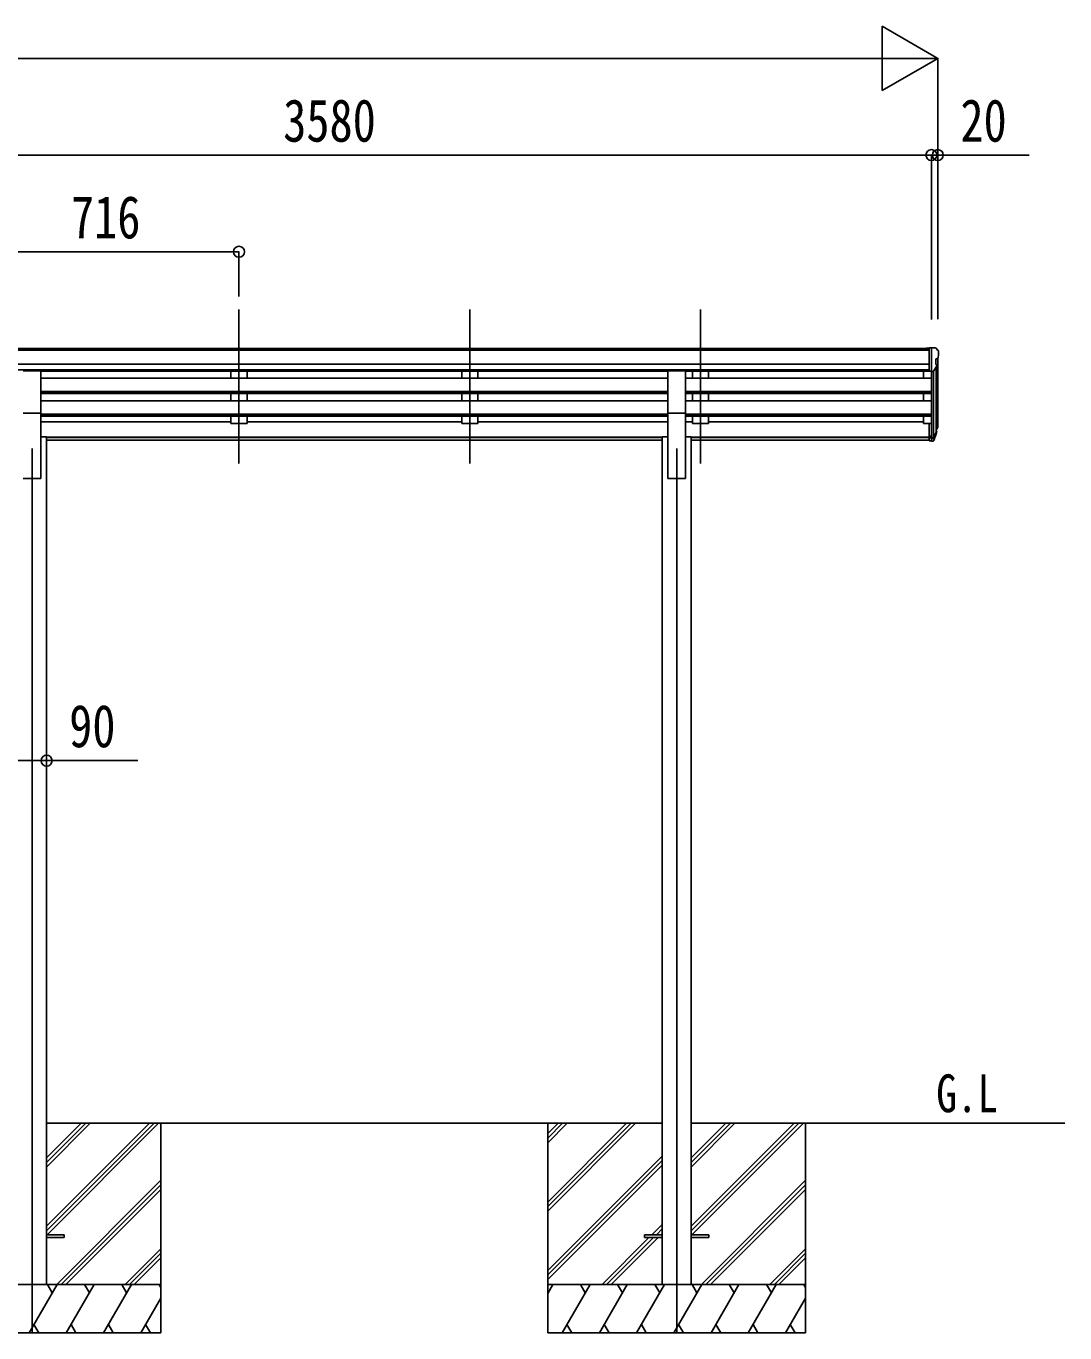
# Model space of a CAD drawing. Units: millimetres, scale not verified. Extents: x -16832 to 16820, y -11892 to 11880.
# Drawn here: x -2827 to 395, y -6850 to -2797 of the extents above; entities that cross this region are included whole.
import ezdxf
from ezdxf.enums import TextEntityAlignment as Align

# ---------------------------------------------------------------- set-up
doc = ezdxf.new("R2010")
doc.units = ezdxf.units.MM
doc.header["$LTSCALE"] = 50
for name, color, linetype in [('0-2_USER1', 3, 'Continuous'), ('0-4_YKK_12', 2, 'Continuous'), ('0-5_YKK_13', 4, 'Continuous'), ('0-6_YKK_A1', 4, 'Continuous'), ('0-7_YKK_D', 6, 'Continuous')]:
    doc.layers.add(name, color=color, linetype=linetype)
doc.styles.add('ＭＳ ゴシック', font='')
doc.styles.get('ＭＳ ゴシック').set_extended_font_data('MS Gothic')

msp = doc.modelspace()

# ---------------------------------------------------------------- linework, layer by layer
at = {"layer": '0-4_YKK_12'}
for p, q in [((-2166.72, -3675.6), (-2166.72, -4153.11)), ((-1450.72, -3675.6), (-1450.72, -4153.11)), ((-734.72, -3675.6), (-734.72, -4153.11)), ((-2808.72, -4106.43), (-2808.72, -6850)), ((-808.72, -4106.43), (-808.72, -6850))]:
    msp.add_line(p, q, dxfattribs=at)
at = {"layer": '0-5_YKK_13'}
for p, q in [((-25.22, -3795), (-35.22, -3795.09)), ((-35.22, -3796.6), (-35.22, -3795.09)), ((-25.22, -3866.98), (-25.22, -3795)), ((-6.72, -3795), (-25.22, -3795)), ((-18.72, -3867.98), (-18.72, -3795)), ((-6.72, -3795), (-4.39, -3795.14)), ((-3.63, -3795.57), (0.44, -3801.38)), ((3.28, -3804.37), (3.28, -3805)), ((-11.1, -3866.17), (-2.09, -3850.58)), ((-4.72, -3829.51), (-4.72, -3845.79)), ((0.75, -3826.18), (-4.57, -3829.25)), ((-2836.22, -3865.63), (-2781.22, -3865.63)), ((-2781.22, -3997.43), (-2781.22, -3865.63)), ((-836.22, -3997.43), (-836.22, -3865.63)), ((-836.22, -3865.63), (-781.22, -3865.63)), ((-781.22, -3997.43), (-781.22, -3865.63)), ((-25.22, -3866.98), (-18.72, -3866.98)), ((-18.72, -3867.98), (-13.51, -3867.67)), ((-2836.22, -3997.43), (-2781.22, -3997.43)), ((-836.22, -3997.43), (-781.22, -3997.43)), ((-25.22, -4028.72), (-25.22, -4082.76)), ((-25.22, -4028.72), (-18.72, -4028.72)), ((-18.72, -4028.72), (-18.72, -4083.5)), ((-0.42, -4041.54), (-3.69, -4048.6)), ((0.19, -4042.91), (-3.69, -4050.86)), ((-25.22, -4068.86), (-18.72, -4068.86)), ((-25.22, -4073.73), (-18.72, -4073.73)), ((-25.22, -4082.76), (-18.72, -4082.76)), ((-18.72, -4073.75), (-13.59, -4073.75)), ((-18.72, -4075.56), (-13.87, -4075.56)), ((-18.72, -4083.5), (-13.87, -4083.5)), ((-12.29, -4073.08), (-4.53, -4057.67)), ((-3.08, -4058.03), (-11.28, -4074.21)), ((-2.47, -4058.59), (-11.28, -4082.14)), ((-2.13, -4054.19), (-2.47, -4058.59)), ((-2763.72, -6545.5), (-2708.92, -6545.5)), ((-2763.72, -6554.5), (-2708.92, -6554.5)), ((-2708.92, -6545.5), (-2708.92, -6554.5)), ((-908.92, -6545.5), (-908.92, -6554.5)), ((-908.92, -6545.5), (-854.12, -6545.5)), ((-908.92, -6554.5), (-854.12, -6554.5)), ((-763.72, -6545.5), (-708.92, -6545.5)), ((-763.72, -6554.5), (-708.92, -6554.5)), ((-708.92, -6545.5), (-708.92, -6554.5))]:
    msp.add_line(p, q, dxfattribs=at)
for centre, radius, start, end in [((-4.45, -3796.14), 1, 35, 86.5), ((0.28, -3804.37), 3, 0, 87), ((-198.72, -3805), 202, 355.05096, 0), ((-4.42, -3829.51), 0.3, 120, 180), ((-4.42, -3845.79), 0.3, 180, 265.2833), ((-4.69, -3849.08), 3, 330, 85.2833), ((-3.63, -3821.81), 6.18, 315.00103, 354.2965), ((-13.69, -3864.67), 3, 273.5, 330), ((-29.31, -4032.04), 30.41, 341.80266, 352.8448), ((-27.9, -4033.8), 29.53, 342.01856, 353.49194)]:
    msp.add_arc(centre, radius, start, end, dxfattribs=at)
for centre, major_axis, ratio, start_param, end_param in [((-3.43, -4054.19), (-1.3, 0), 0.90356, 2.9359903, 4.9130961), ((-86.58, -4027.55), (-87.93, 4.42), 0.541684, 3.060334, 3.2172517), ((-87.37, -4034.23), (89.06, 1.43), 0.57596, 6.1985533, 6.3701348), ((-13.87, -4072.85), (3, 0), 0.90356, 4.712389, 5.7595865), ((-13.87, -4080.79), (-3, 0), 0.90356, 1.5707963, 2.6179939), ((-13.59, -4072.4), (1.5, 0), 0.90356, 4.712389, 5.7595865), ((-88.64, -4034.13), (88.05, 0), 0.90356, 5.9828017, 6.0168888), ((-89.35, -4038), (89.07, 0), 0.90356, 6.0316505, 6.077583)]:
    msp.add_ellipse(centre, major_axis=major_axis, ratio=ratio, start_param=start_param, end_param=end_param, dxfattribs=at)
at = {"layer": '0-6_YKK_A1'}
for p, q in [((-25.22, -3796.6), (-3582.22, -3796.6)), ((-25.22, -3801.82), (-3582.22, -3801.82)), ((-25.22, -3845.35), (-3592.22, -3845.35)), ((-18.72, -3836.1), (-18.72, -4028.72)), ((1.28, -3825.58), (1.28, -4028.36)), ((-25.22, -3863.2), (-3592.22, -3863.2)), ((-836.22, -3866.45), (-2781.22, -3866.45)), ((-836.22, -3888.52), (-2781.22, -3888.52)), ((-2191.72, -3866.55), (-2191.72, -3888.42)), ((-2141.72, -3888.42), (-2191.72, -3888.42)), ((-2141.72, -3866.55), (-2141.72, -3888.42)), ((-1475.72, -3866.55), (-1475.72, -3888.42)), ((-1425.72, -3888.42), (-1475.72, -3888.42)), ((-1425.72, -3866.55), (-1425.72, -3888.42)), ((-25.22, -3866.45), (-781.22, -3866.45)), ((-18.72, -3888.52), (-781.22, -3888.52)), ((-759.72, -3866.55), (-759.72, -3888.42)), ((-709.72, -3888.42), (-759.72, -3888.42)), ((-709.72, -3866.55), (-709.72, -3888.42)), ((-43.72, -3866.45), (-43.72, -3888.52)), ((-12.72, -3867.51), (-12.71, -4073.5)), ((-3.69, -3853.35), (-3.69, -4055.07)), ((-836.22, -3930.39), (-2781.22, -3930.39)), ((-18.72, -3930.39), (-781.22, -3930.39)), ((-836.22, -3931.89), (-2781.22, -3931.89)), ((-836.22, -3936.21), (-2781.22, -3936.21)), ((-836.22, -3958.62), (-2781.22, -3958.62)), ((-2191.72, -3936.21), (-2191.72, -3958.52)), ((-2141.72, -3958.52), (-2191.72, -3958.52)), ((-2141.72, -3958.52), (-2141.72, -3936.21)), ((-1475.72, -3936.21), (-1475.72, -3958.52)), ((-1425.72, -3958.52), (-1475.72, -3958.52)), ((-1425.72, -3958.52), (-1425.72, -3936.21)), ((-18.72, -3931.89), (-781.22, -3931.89)), ((-18.72, -3936.21), (-781.22, -3936.21)), ((-18.72, -3958.62), (-781.22, -3958.62)), ((-759.72, -3936.21), (-759.72, -3958.52)), ((-709.72, -3958.52), (-759.72, -3958.52)), ((-709.72, -3958.52), (-709.72, -3936.21)), ((-43.72, -3936.21), (-43.72, -3958.62)), ((-2781.22, -3997.43), (-2781.22, -4200)), ((-836.22, -4000.5), (-2781.22, -4000.5)), ((-836.22, -4001.99), (-2781.22, -4001.99)), ((-836.22, -4006.31), (-2781.22, -4006.31)), ((-2191.72, -4006.31), (-2191.72, -4029.36)), ((-2141.72, -4006.31), (-2141.72, -4029.36)), ((-1475.72, -4006.31), (-1475.72, -4029.36)), ((-1425.72, -4006.31), (-1425.72, -4029.36)), ((-836.22, -3997.43), (-836.22, -4200)), ((-781.22, -3997.43), (-781.22, -4200)), ((-18.72, -4000.5), (-781.22, -4000.5)), ((-18.72, -4001.99), (-781.22, -4001.99)), ((-18.72, -4006.31), (-781.22, -4006.31)), ((-759.72, -4006.31), (-759.72, -4029.36)), ((-709.72, -4006.31), (-709.72, -4029.36)), ((-43.72, -4006.31), (-43.72, -4029.36)), ((-2191.72, -4024.41), (-2781.22, -4024.41)), ((-2141.72, -4029.36), (-2191.72, -4029.36)), ((-1475.72, -4024.41), (-2141.72, -4024.41)), ((-1425.72, -4029.36), (-1475.72, -4029.36)), ((-836.22, -4024.41), (-1425.72, -4024.41)), ((-759.72, -4024.41), (-781.22, -4024.41)), ((-709.72, -4029.36), (-759.72, -4029.36)), ((-43.72, -4024.41), (-709.72, -4024.41)), ((-43.72, -4029.36), (-25.22, -4029.36)), ((-2763.52, -4071), (-2781.22, -4071)), ((-2763.72, -6700), (-2763.72, -4071)), ((-853.92, -4071.43), (-2763.52, -4071.43)), ((-853.92, -4072.82), (-2763.52, -4072.82)), ((-853.92, -4080.51), (-2763.52, -4080.51)), ((-853.92, -6700), (-853.92, -4071)), ((-853.92, -4071), (-836.22, -4071)), ((-763.52, -4071), (-781.22, -4071)), ((-763.52, -6700), (-763.52, -4071)), ((-25.22, -4071.43), (-763.52, -4071.43)), ((-25.22, -4072.82), (-763.52, -4072.82)), ((-25.22, -4080.51), (-763.52, -4080.51)), ((-2836.22, -4200), (-2781.22, -4200)), ((-836.22, -4200), (-781.22, -4200)), ((-2763.72, -6200), (-853.92, -6200)), ((-2763.72, -6519.48), (-2444.24, -6200)), ((-2763.72, -6533.62), (-2430.1, -6200)), ((-2763.72, -6335.63), (-2628.09, -6200)), ((-2763.72, -6321.49), (-2642.23, -6200)), ((-2763.72, -6307.35), (-2656.37, -6200)), ((-2761.46, -6545.5), (-2415.96, -6200)), ((-2408.92, -6200), (-2408.92, -6850)), ((-1208.92, -6200), (-1208.92, -6850)), ((-1208.92, -6444.18), (-964.74, -6200)), ((-1208.92, -6458.32), (-950.6, -6200)), ((-1208.92, -6472.46), (-936.46, -6200)), ((-1208.92, -6260.33), (-1148.59, -6200)), ((-1208.92, -6246.19), (-1162.73, -6200)), ((-1208.92, -6232.05), (-1176.87, -6200)), ((-763.72, -6200), (395.31, -6200)), ((-763.72, -6519.48), (-444.24, -6200)), ((-763.72, -6533.62), (-430.1, -6200)), ((-763.72, -6335.63), (-628.09, -6200)), ((-763.72, -6321.49), (-642.23, -6200)), ((-763.72, -6307.35), (-656.37, -6200)), ((-761.46, -6545.5), (-415.96, -6200)), ((-408.92, -6200), (-408.92, -6850)), ((-1208.92, -6656.31), (-854.12, -6301.51)), ((-1208.92, -6670.45), (-854.12, -6315.65)), ((-1208.92, -6684.59), (-854.12, -6329.79)), ((-2732.11, -6700), (-2408.92, -6376.81)), ((-2717.97, -6700), (-2408.92, -6390.95)), ((-732.11, -6700), (-408.92, -6376.81)), ((-717.97, -6700), (-408.92, -6390.95)), ((-2703.83, -6700), (-2408.92, -6405.09)), ((-703.83, -6700), (-408.92, -6405.09)), ((-885.98, -6545.5), (-854.12, -6513.64)), ((-1040.48, -6700), (-894.98, -6554.5)), ((-1026.34, -6700), (-880.84, -6554.5)), ((-1012.19, -6700), (-866.69, -6554.5)), ((-871.84, -6545.5), (-854.12, -6527.78)), ((-857.69, -6545.5), (-854.12, -6541.93)), ((-2519.98, -6700), (-2408.92, -6588.94)), ((-2505.84, -6700), (-2408.92, -6603.08)), ((-519.98, -6700), (-408.92, -6588.94)), ((-505.84, -6700), (-408.92, -6603.08)), ((-2491.69, -6700), (-2408.92, -6617.23)), ((-491.69, -6700), (-408.92, -6617.23)), ((-2408.92, -6700), (-3208.92, -6700)), ((-2817.76, -6850), (-2731.16, -6700)), ((-2746.16, -6725.98), (-2761.16, -6700)), ((-2702.29, -6850), (-2615.69, -6700)), ((-2630.69, -6725.98), (-2645.69, -6700)), ((-2586.82, -6850), (-2500.22, -6700)), ((-2530.22, -6700), (-2515.22, -6725.98)), ((-2414.75, -6700), (-2408.92, -6710.1)), ((-408.92, -6700), (-1208.92, -6700)), ((-1208.92, -6727.5), (-1193.04, -6700)), ((-1164.17, -6850), (-1077.57, -6700)), ((-1092.57, -6725.98), (-1107.57, -6700)), ((-1048.7, -6850), (-962.1, -6700)), ((-977.1, -6725.98), (-992.1, -6700)), ((-933.23, -6850), (-846.63, -6700)), ((-861.63, -6725.98), (-876.63, -6700)), ((-817.76, -6850), (-731.16, -6700)), ((-746.16, -6725.98), (-761.16, -6700)), ((-702.29, -6850), (-615.69, -6700)), ((-630.69, -6725.98), (-645.69, -6700)), ((-586.82, -6850), (-500.22, -6700)), ((-530.22, -6700), (-515.22, -6725.98)), ((-414.75, -6700), (-408.92, -6710.1)), ((-2471.35, -6850), (-2408.92, -6741.86)), ((-471.35, -6850), (-408.92, -6741.86)), ((-3208.92, -6850), (-2408.92, -6850)), ((-2802.76, -6824.02), (-2787.77, -6850)), ((-2687.29, -6824.02), (-2672.3, -6850)), ((-2571.82, -6824.02), (-2556.83, -6850)), ((-2456.36, -6824.02), (-2441.36, -6850)), ((-1208.92, -6850), (-408.92, -6850)), ((-1149.18, -6824.02), (-1134.18, -6850)), ((-1033.71, -6824.02), (-1018.71, -6850)), ((-918.23, -6824.02), (-903.23, -6850)), ((-802.76, -6824.02), (-787.77, -6850)), ((-687.29, -6824.02), (-672.3, -6850)), ((-571.82, -6824.02), (-556.83, -6850)), ((-456.36, -6824.02), (-441.36, -6850))]:
    msp.add_line(p, q, dxfattribs=at)
at = {"layer": '0-7_YKK_D'}
for p, q in [((1.28, -2896.6), (-171.93, -2796.6)), ((-171.93, -2796.6), (-171.93, -2996.6)), ((-7714.72, -2896.6), (-198.72, -2896.6)), ((1.28, -2896.6), (-345.13, -2896.6)), ((1.28, -2896.6), (-171.93, -2996.6)), ((1.28, -3705.18), (1.28, -2895.6)), ((-3598.72, -3196.6), (-18.72, -3196.6)), ((-18.72, -3706.18), (-18.72, -3195.6)), ((-18.72, -3706.18), (-18.72, -3195.6)), ((1.28, -3704.18), (1.28, -3195.6)), ((-2882.72, -3496.6), (-2166.72, -3496.6)), ((-2166.72, -3635.57), (-2166.72, -3495.6))]:
    msp.add_line(p, q, dxfattribs=at)
for points in [[(-18.72, -3196.6), (1.28, -3196.6), (284.48, -3196.6)], [(-2853.92, -5075), (-2763.52, -5075), (-2480.32, -5075)]]:
    msp.add_lwpolyline(points, dxfattribs=at)
for centre in [(-18.72, -3196.6), (-18.72, -3196.6), (1.28, -3196.6), (-2166.72, -3496.6), (-2763.52, -5075)]:
    msp.add_circle(centre, 17, dxfattribs=at)

# ---------------------------------------------------------------- texts
at = {"layer": '0-2_USER1', "style": 'ＭＳ ゴシック', "width": 0.8}
msp.add_text('G.L', height=117.3, dxfattribs=at).set_placement((-3.56, -6200.71), align=Align.BOTTOM_LEFT)
at = {"layer": '0-7_YKK_D', "style": 'ＭＳ ゴシック', "width": 0.8}
for s, p in [('3580', (-2029.52, -3194.6)), ('20', (71.28, -3194.6)), ('716', (-2687.92, -3494.6)), ('90', (-2693.52, -5073))]:
    msp.add_text(s, height=132, dxfattribs=at).set_placement(p, align=Align.BOTTOM_LEFT)

doc.saveas('drawing.dxf')
